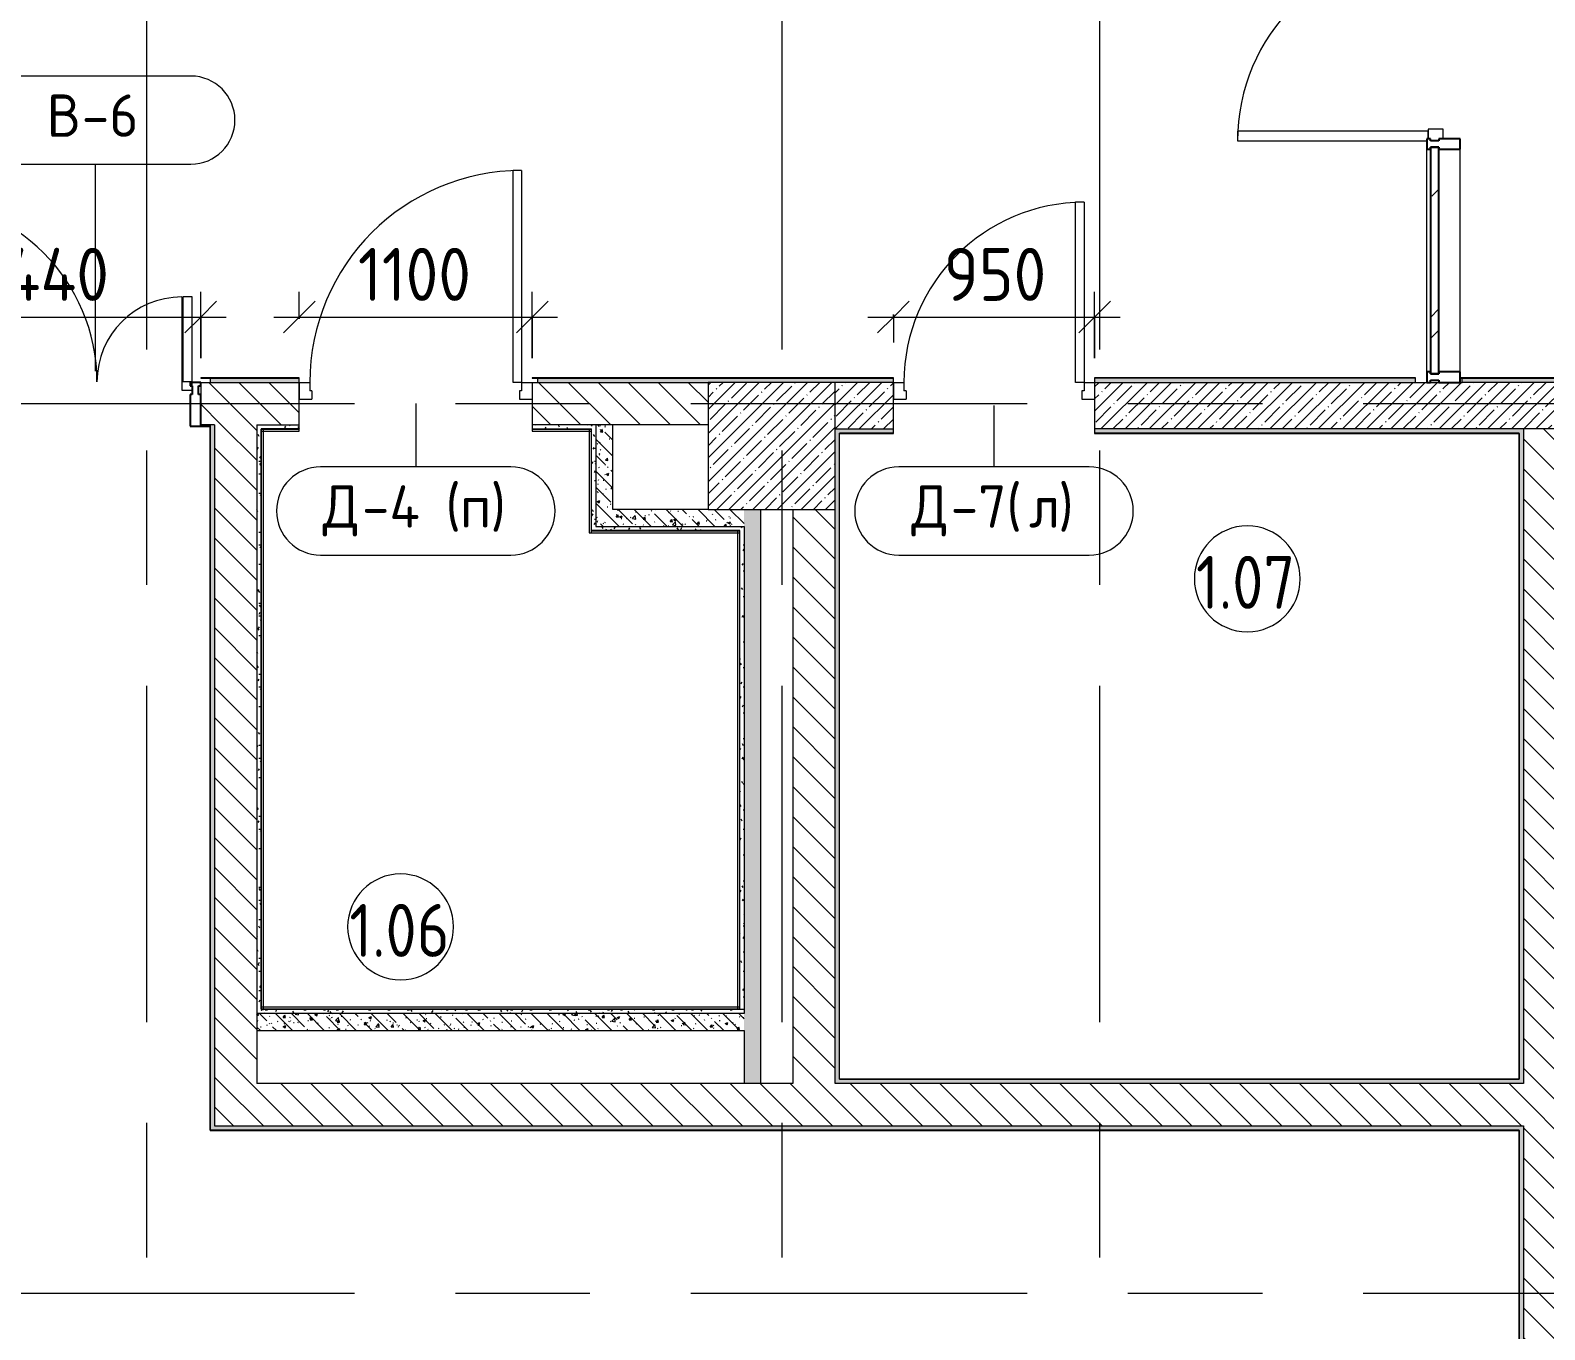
# Model space of a CAD drawing. Header units: millimetres. Extents: x -3708 to 187246, y -8553 to 29000.
# Drawn here: x 13460 to 20610, y 3428 to 9562 of the extents above; entities that cross this region are included whole.
import ezdxf

# ---------------------------------------------------------------- set-up
doc = ezdxf.new("R2010")
doc.units = ezdxf.units.MM
doc.linetypes.add('Осевая', pattern=[3175, 635, -476.25, 1587.5, -476.25])
for name, color, linetype, lineweight in [('A-ANNO-DIMS', 7, 'Continuous', 9), ('A-ANNO-DIMS-100', 7, 'Continuous', 9), ('A-AREA-IDEN', 7, 'Continuous', 9), ('A-DETL-GENF', 7, 'Continuous', 9), ('A-DOOR-IDEN', 7, 'Continuous', 9), ('A-GLAZ-CURT', 7, 'Continuous', 9), ('A-GLAZ-CURT-1', 7, 'Continuous', 25), ('A-GLAZ-CWMG', 7, 'Continuous', 9), ('A-GLAZ-CWMG-1', 7, 'Continuous', 25), ('A-WALL', 7, 'Continuous', 9), ('I-WALL', 7, 'Continuous', 9), ('S-COLS', 7, 'Continuous', 9), ('Оси-2', 7, 'Осевая', 9)]:
    doc.layers.add(name, color=color, linetype=linetype, lineweight=lineweight)
for name, color, linetype, lineweight, true_color in [('A-DOOR-1', 1, 'Continuous', 9, 0xff0000), ('A-DOOR-2', 1, 'Continuous', 13, 0xff0000), ('A-DOOR-FRAM-1', 1, 'Continuous', 13, 0xff0000), ('A-WALL-1', 7, 'Continuous', 9, 0x3c3c3c), ('A-WALL-FNSH-1', 7, 'Continuous', 9, 0x3c3c3c)]:
    doc.layers.add(name, color=color, linetype=linetype, lineweight=lineweight, true_color=true_color)
doc.styles.add('GOST Common', font='GOST_Common.ttf', dxfattribs={"height": 200})
doc.styles.add('GOST Common_1', font='GOST_Common.ttf', dxfattribs={"width": 0.9, "height": 250})
doc.styles.add('ISOCPEUR', font='isocpeur.ttf', dxfattribs={"width": 0.9, "height": 250})
doc.dimstyles.new('ISO-2_5_0_9К_БОЛЬШОЙ', dxfattribs={"dimscale": 304.8, "dimtxt": 248.995294, "dimasz": 0.492126, "dimexe": 0.393701, "dimexo": 0.984252, "dimgap": 0, "dimtad": 1, "dimdec": 0, "dimrnd": 10, "dimzin": 0, "dimdsep": 46, "dimtxsty": 'ISOCPEUR', "dimblk1": 'OBLIQUE', "dimblk2": 'OBLIQUE', "dimsah": 1, "dimcen": 0.09, "dimdle": 0.393701, "dimazin": 0, "dimtfac": 1, "dimtdec": 4, "dimtix": 1, "dimtmove": 0, "dimatfit": 3, "dimfxl": 1, "dimtvp": 1, "dimtolj": 1, "dimtzin": 0, "dimarcsym": 2})
pattern_1 = [(135, (0, 0), (-70.7107, -70.7107), [])]
pattern_2 = [(135, (0, 0), (-75.43415, -75.43415), [106.68, -17.78, 3.556, -17.78]), (135, (0, 75.39), (-75.43415, -75.43415), []), (50, (0, 0), (127.5292, -11.1576), [13.335, -146.685]), (355, (0, 0), (-24.6697, 133.74), [10.668, -117.348]), (100.451, (10.63, -0.93), (102.8597, 122.5818), [11.333, -124.663]), (46.184, (0, 35.56), (189.7552, -29.4304), [20.002, -220.027]), (96.636, (15.81, 33.1), (166.1822, 173.1996), [17, -186.995]), (351.184, (0, 35.56), (166.184, 173.1976), [16.002, -176.022]), (21, (17.78, 26.67), (106.13027, -71.586), [13.335, -146.685]), (326, (17.78, 26.67), (43.2619, 128.93175), [10.668, -117.348]), (71.451, (26.62, 20.7), (149.392, 57.34505), [11.333, -124.663]), (37.5, (0, 0), (2.16223, 59.18836), [3.353, -112.573, 3.353, -115.773, -117.793]), (37.5, (0, 0), (2.16223, 59.18836), [-235.052, 3.353, -114.44]), (7.5, (0, 0), (46.77386, 70.12615), [3.353, -64.567, 3.353, -109.906, -44.894]), (7.5, (0, 0), (46.77386, 70.12615), [-181.178, 3.353, -41.542]), (327.5, (-39.65, 0), (94.91367, -4.01009), [3.353, -41.097, 3.353, -135.331, -184.023]), (327.5, (-39.65, 0), (94.91367, -4.01009), [-183.134, 3.353, -180.67]), (317.5, (-57.43, 0), (103.69057, 17.79882), [3.353, -54.432, 3.353, -88.748, -130.683]), (317.5, (-57.43, 0), (103.69057, 17.79882), [-149.885, 3.353, -127.33])]
pattern_3 = [(0, (0, 0), (121.92, 30.48), [10.058, -81.382, 10.058, -81.382, -487.68]), (0, (0, 0), (121.92, 30.48), [-182.88, 10.058, -172.822, 10.058, -81.382, -213.36]), (0, (0, 0), (121.92, 30.48), [-457.2, 10.058, -50.902, 10.058, -142.342]), (120, (45.72, 15.24), (-87.356454, 90.345817), [10.058, -81.382, 10.058, -81.382, -487.68]), (120, (45.72, 15.24), (-87.356454, 90.345817), [-182.88, 10.058, -172.822, 10.058, -81.382, -213.36]), (120, (45.72, 15.24), (-87.356454, 90.345817), [-457.2, 10.058, -50.902, 10.058, -142.342]), (240, (60.96, 76.2), (-34.563546, -120.825817), [10.058, -81.382, 10.058, -81.382, -487.68]), (240, (60.96, 76.2), (-34.563546, -120.825817), [-182.88, 10.058, -172.822, 10.058, -81.382, -213.36]), (240, (60.96, 76.2), (-34.563546, -120.825817), [-457.2, 10.058, -50.902, 10.058, -142.342])]

# ---------------------------------------------------------------- blocks, each defined once
blk = doc.blocks.new('Прямоугольный импост - Импост структурный с накладкой - 160мм Темный-30756008-План заполнения и маркировки дверных проемов 1 этажа в осях 1-12')
at = {"layer": 'A-GLAZ-CWMG-1'}
for p, q in [((-50, 0), (-50, 17)), ((-50, 17), (0, 17)), ((-40, 0), (-50, 0)), ((-40, -40), (-40, 0)), ((0, 0), (-10, 0)), ((-10, 0), (-10, -40)), ((0, 17), (0, 0)), ((-50, -140), (-50, -40)), ((-50, -40), (-40, -40)), ((-10, -40), (0, -40)), ((0, -40), (0, -140)), ((0, -140), (-50, -140))]:
    blk.add_line(p, q, dxfattribs=at)
blk = doc.blocks.new('Дверь_Витражная_остекление_ - ДВН_CОШ в витраже-31920700-План заполнения и маркировки дверных проемов 1 этажа в осях 1-12')
at = {"layer": 'A-DETL-GENF'}
for p, q in [((-900, 60), (-855, 60)), ((-855, 60), (-855, -10)), ((900, 60), (855, 60)), ((855, 60), (855, -10)), ((-910, -17), (-910, -930)), ((-865, -10), (-900, -10)), ((-855, -10), (-900, -10)), ((-865, -930), (-865, -10)), ((855, -10), (900, -10)), ((865, -10), (865, -910)), ((900, -10), (865, -10)), ((910, -910), (910, -17)), ((865, -910), (910, -910)), ((-910, -930), (-865, -930))]:
    blk.add_line(p, q, dxfattribs=at)
at = {"layer": 'A-DOOR-1'}
for p, q in [((-910, -930), (-910, -17)), ((910, -910), (910, -17))]:
    blk.add_line(p, q, dxfattribs=at)
for centre, radius, start, end in [((-910, -10), 920, 270, 0), ((910, -10), 900, 180, 270)]:
    blk.add_arc(centre, radius, start, end, dxfattribs=at)
blk = doc.blocks.new('Системная панель - Стекло - 40мм-31920837-План заполнения и маркировки дверных проемов 1 этажа в осях 1-12')
at = {"layer": 'A-GLAZ-CURT'}
h = blk.add_hatch(dxfattribs=at)
h.set_pattern_fill('FP_22', color=256, style=0, pattern_type=2)
h.set_pattern_definition([(135, (8375, -20170.26), (-282.843, -282.843), [200, -600]), (135, (8475, -20370.26), (-282.843, -282.843), [600, -200]), (135, (8575, -19970.26), (-282.843, -282.843), [200, -600])])
h.paths.add_polyline_path([(535, 0), (535, 40), (-535, 40), (-535, 0), (454.4, 0)])
at = {"layer": 'A-GLAZ-CURT-1'}
for p, q in [((535, 40), (-535, 40)), ((-535, 40), (-535, 0)), ((-535, 0), (535, 0)), ((535, 0), (535, 40))]:
    blk.add_line(p, q, dxfattribs=at)
blk = doc.blocks.new('Прямоугольный импост - Импост структурный с накладкой - 160мм Темный-31920697-План заполнения и маркировки дверных проемов 1 этажа в осях 1-12')
at = {"layer": 'A-GLAZ-CWMG'}
for p, q in [((20053.3, 7950), (20053.3, 9000)), ((20210.3, 7950), (20210.3, 9000))]:
    blk.add_line(p, q, dxfattribs=at)
blk = doc.blocks.new('Прямоугольный импост - Импост структурный с накладкой - 160мм Темный-30755591-План заполнения и маркировки дверных проемов 1 этажа в осях 1-12')
at = {"layer": 'A-GLAZ-CWMG-1'}
for p, q in [((-25, 0), (-25, 17)), ((-25, 17), (25, 17)), ((-15, 0), (-25, 0)), ((-15, -40), (-15, 0)), ((25, 0), (15, 0)), ((15, 0), (15, -40)), ((25, 17), (25, 0)), ((-25, -140), (-25, -40)), ((-25, -40), (-15, -40)), ((15, -40), (25, -40)), ((25, -40), (25, -140)), ((25, -140), (-25, -140))]:
    blk.add_line(p, q, dxfattribs=at)
blk = doc.blocks.new('BSC_Колонна _Прямоугольная - 600х600-V63-План заполнения и маркировки дверных проемов 1 этажа в осях 1-12')
at = {"layer": 'S-COLS'}
h = blk.add_hatch(dxfattribs=at)
h.set_pattern_fill('FP_74', color=256, style=0, pattern_type=2)
h.set_pattern_definition([(45, (-16960, -7600), (-57.02463, 57.02463), []), (45, (-16902.975, -7600), (-57.02463, 57.02463), [100.806, -20.161, 3.353, -16.808])])
h.paths.add_polyline_path([(-300, -300), (300, -300), (300, 300), (-300, 300)])
for p, q in [((300, 300), (-300, 300)), ((-300, 300), (-300, -300)), ((300, -300), (300, 300)), ((-300, -300), (300, -300))]:
    blk.add_line(p, q, dxfattribs=at)
blk = doc.blocks.new('110_Дверь_СКБ_1Ст_Внутренняя1 - Д-7_л__950x2100h_Туалет-21784696-План заполнения и маркировки дверных проемов 1 этажа в осях 1-12')
at = {"layer": 'A-DOOR-1'}
blk.add_arc((437.5, 110), 850, 90, 180, dxfattribs=at)
at = {"layer": 'A-DOOR-2'}
for p, q in [((437.5, 960), (397.5, 960)), ((397.5, 110), (397.5, 960)), ((437.5, 960), (437.5, 110)), ((437.5, 110), (397.5, 110))]:
    blk.add_line(p, q, dxfattribs=at)
at = {"layer": 'A-DOOR-FRAM-1'}
for p, q in [((-462.5, 110), (-462.5, 30)), ((-462.5, 110), (-412.5, 110)), ((-412.5, 110), (-412.5, 70)), ((437.5, 110), (437.5, 70)), ((437.5, 110), (487.5, 110)), ((487.5, 110), (487.5, 30)), ((-462.5, 30), (-402.5, 30)), ((-402.5, 70), (-412.5, 70)), ((-402.5, 70), (-402.5, 30)), ((427.5, 70), (427.5, 30)), ((437.5, 70), (427.5, 70)), ((427.5, 30), (487.5, 30))]:
    blk.add_line(p, q, dxfattribs=at)
blk = doc.blocks.new('110_Дверь_СКБ_1Ст_Внутренняя1 - Д-4 1100x2100h_су мгн-31800557-План заполнения и маркировки дверных проемов 1 этажа в осях 1-12')
at = {"layer": 'A-DOOR-1'}
blk.add_arc((512.5, 100), 1000, 90, 180, dxfattribs=at)
at = {"layer": 'A-DOOR-2'}
for p, q in [((512.5, 1100), (472.5, 1100)), ((472.5, 100), (472.5, 1100)), ((512.5, 1100), (512.5, 100)), ((512.5, 100), (472.5, 100))]:
    blk.add_line(p, q, dxfattribs=at)
at = {"layer": 'A-DOOR-FRAM-1'}
for p, q in [((-537.5, 100), (-537.5, 20)), ((-537.5, 100), (-487.5, 100)), ((-487.5, 100), (-487.5, 60)), ((512.5, 100), (512.5, 60)), ((512.5, 100), (562.5, 100)), ((562.5, 100), (562.5, 20)), ((-537.5, 20), (-477.5, 20)), ((-477.5, 60), (-487.5, 60)), ((-477.5, 60), (-477.5, 20)), ((502.5, 60), (502.5, 20)), ((512.5, 60), (502.5, 60)), ((502.5, 20), (562.5, 20))]:
    blk.add_line(p, q, dxfattribs=at)
blk = doc.blocks.new('Прямоугольный импост - Импост структурный с накладкой - 190мм-32633035-План заполнения и маркировки дверных проемов 1 этажа в осях 1-12')
at = {"layer": 'A-GLAZ-CWMG-1'}
for p, q in [((-50, 40), (-50, 190)), ((-50, 190), (0, 190)), ((0, 190), (0, 40)), ((-40, 40), (-50, 40)), ((-50, -17), (-50, 0)), ((-50, 0), (-40, 0)), ((-40, 0), (-40, 40)), ((-10, 40), (-10, 0)), ((0, 40), (-10, 40)), ((-10, 0), (0, 0)), ((0, 0), (0, -17)), ((0, -17), (-50, -17))]:
    blk.add_line(p, q, dxfattribs=at)
blk = doc.blocks.new('Дверь_Витражная_остекление_ - ВВ-6 остекление-32633143-План заполнения и маркировки дверных проемов 1 этажа в осях 1-12')
at = {"layer": 'A-DETL-GENF'}
for p, q in [((-585, 880), (-630, 880)), ((-630, 880), (-630, 20)), ((-585, 20), (-585, 880)), ((680, 420), (635, 420)), ((635, 420), (635, 20)), ((680, 20), (680, 420)), ((-630, 20), (-585, 20))]:
    blk.add_line(p, q, dxfattribs=at)
at = {"layer": 'A-DOOR-1'}
for p, q in [((-630, 880), (-630, 20)), ((630, 420), (630, 20))]:
    blk.add_line(p, q, dxfattribs=at)
for centre, radius, start, end in [((-630, 20), 860, 360, 90), ((630, 20), 400, 90, 180)]:
    blk.add_arc(centre, radius, start, end, dxfattribs=at)
at = {"layer": 'A-DOOR-2'}
for p, q in [((-630, 20), (-680, 20)), ((-680, 20), (-680, -20)), ((-630, -20), (-630, 20)), ((680, 20), (630, 20)), ((630, 20), (630, -20)), ((680, -20), (680, 20)), ((-680, -20), (-630, -20)), ((630, -20), (680, -20))]:
    blk.add_line(p, q, dxfattribs=at)
blk = doc.blocks.new('М_двери - Типоразмер_рамка-25223575-План заполнения и маркировки дверных проемов 1 этажа в осях 1-12')
at = {"layer": 'A-DOOR-IDEN'}
for p, q in [((4.496, 2.08), (-4.496, 2.08)), ((-4.496, -2.08), (4.496, -2.08))]:
    blk.add_line(p, q, dxfattribs=at)
for centre, start, end in [((-4.496, 0), 90, 270), ((4.496, 0), 270, 90)]:
    blk.add_arc(centre, 2.08, start, end, dxfattribs=at)
blk = doc.blocks.new('Марка_Помещения - Номер-25198446-План заполнения и маркировки дверных проемов 1 этажа в осях 1-12')
at = {"layer": 'A-AREA-IDEN'}
for start, end in [(360, 180), (180, 360)]:
    blk.add_arc((0, 0), 2.5, start, end, dxfattribs=at)
blk = doc.blocks.new('DIMBLOCK36-План заполнения и маркировки дверных проемов 1 этажа в осях 1-12')
at = {"layer": 'A-ANNO-DIMS-100'}
for p, q in [((14730, 8200), (14730, 8328)), ((15830, 8014), (15830, 8328)), ((14610, 8208), (15950, 8208)), ((14730, 8208), (14730, 8200)), ((15830, 8208), (15830, 8014))]:
    blk.add_line(p, q, dxfattribs=at)
at = {"layer": 'A-ANNO-DIMS-100', "lineweight": 20}
for p, q in [((14730, 8208), (14805, 8283)), ((15830, 8208), (15905, 8283)), ((14730, 8208), (14655, 8133)), ((15830, 8208), (15755, 8133))]:
    blk.add_line(p, q, dxfattribs=at)
at = {"layer": 'A-ANNO-DIMS-100', "color": 0, "insert": (15007.1, 8534.6), "char_height": 250, "width": 655.049, "attachment_point": 1, "line_spacing_factor": 1.149209, "style": 'ISOCPEUR'}
blk.add_mtext('1100', dxfattribs=at)
blk = doc.blocks.new('_Oblique')
at = {"color": 0, "linetype": 'ByBlock', "lineweight": -2}
blk.add_line((-0.5, -0.5), (0.5, 0.5), dxfattribs=at)
blk = doc.blocks.new('DIMBLOCK40-План заполнения и маркировки дверных проемов 1 этажа в осях 1-12')
at = {"layer": 'A-ANNO-DIMS-100'}
for p, q in [((18485, 8014), (18485, 8328)), ((17415, 8208), (18605, 8208)), ((17535, 8220), (17535, 8088)), ((17535, 8208), (17535, 8220)), ((18485, 8208), (18485, 8014))]:
    blk.add_line(p, q, dxfattribs=at)
at = {"layer": 'A-ANNO-DIMS-100', "lineweight": 20}
for p, q in [((17535, 8208), (17610, 8283)), ((18485, 8208), (18560, 8283)), ((17535, 8208), (17460, 8133)), ((18485, 8208), (18410, 8133))]:
    blk.add_line(p, q, dxfattribs=at)
at = {"layer": 'A-ANNO-DIMS-100', "color": 0, "insert": (17773, 8534.6), "char_height": 250, "width": 568.858, "attachment_point": 1, "line_spacing_factor": 1.149209, "style": 'ISOCPEUR'}
blk.add_mtext('950', dxfattribs=at)
blk = doc.blocks.new('DIMBLOCK43-План заполнения и маркировки дверных проемов 1 этажа в осях 1-12')
at = {"layer": 'A-ANNO-DIMS-100'}
for p, q in [((12825, 8014), (12825, 8328)), ((14265, 8014), (14265, 8328)), ((12705, 8208), (14385, 8208)), ((12825, 8208), (12825, 8014)), ((14265, 8208), (14265, 8014))]:
    blk.add_line(p, q, dxfattribs=at)
at = {"layer": 'A-ANNO-DIMS-100', "lineweight": 20}
for p, q in [((12825, 8208), (12900, 8283)), ((14265, 8208), (14340, 8283)), ((12825, 8208), (12750, 8133)), ((14265, 8208), (14190, 8133))]:
    blk.add_line(p, q, dxfattribs=at)
at = {"layer": 'A-ANNO-DIMS-100', "color": 0, "insert": (13226.6, 8534.6), "char_height": 250, "width": 764.224, "attachment_point": 1, "line_spacing_factor": 1.149209, "style": 'ISOCPEUR'}
blk.add_mtext('1440', dxfattribs=at)

msp = doc.modelspace()

# ---------------------------------------------------------------- hatches: boundary and pattern name
at = {"layer": 'I-WALL'}
h = msp.add_hatch(dxfattribs=at)
h.set_pattern_fill('FP_20', color=256, style=0, pattern_type=2)
h.set_pattern_definition(pattern_1)
h.paths.add_polyline_path([(16130, 7700), (16660, 7700), (16660, 7900), (15830, 7900), (15830, 7700), (15855, 7700)])
h.paths.add_polyline_path([(14310, 7700), (14730, 7700), (14730, 7900), (14265, 7900), (14265, 7700)])
h.paths.add_polyline_path([(12825, 7700), (12825, 7900), (12760, 7900), (12760, 7700)])
h = msp.add_hatch(dxfattribs=at)
h.set_pattern_fill('FP_86', color=256, style=0, pattern_type=2)
h.set_pattern_definition(pattern_3)
h.paths.add_polyline_path([(17260, 7900), (17535, 7900), (17535, 7920), (15855, 7920), (15855, 7900), (17160, 7900)])
h.paths.add_polyline_path([(20000, 7900), (20000, 7920), (18485, 7920), (18485, 7900), (19735.8, 7900)])
h.paths.add_polyline_path([(14530, 7900), (14730, 7900), (14730, 7920), (14310, 7920), (14310, 7900), (14330, 7900)])
h = msp.add_hatch(dxfattribs=at)
h.set_pattern_fill('FP_1', color=256, style=0, pattern_type=2)
h.set_pattern_definition([(45, (0, 0), (-57.02463, 57.02463), []), (45, (57.025, 0), (-57.02463, 57.02463), [100.806, -20.161, 3.353, -16.808])])
h.paths.add_polyline_path([(17260, 7680), (17535, 7680), (17535, 7900), (17260, 7900), (17260, 7738.7)])
h.paths.add_polyline_path([(20710, 7680), (21910, 7680), (21910, 7900), (18485, 7900), (18485, 7680), (20510, 7680)])
h = msp.add_hatch(dxfattribs=at)
h.set_pattern_fill('FP_86', color=256, style=0, pattern_type=2)
h.set_pattern_definition(pattern_3)
h.paths.add_polyline_path([(27760, 7900), (30210, 7900), (30210, 7920), (27560, 7920), (27560, 7900)])
h.paths.add_polyline_path([(38493.3, 7900), (38540, 7900), (38540, 7920), (36051.7, 7920), (36051.7, 7900), (38490, 7900)])
h.paths.add_polyline_path([(33010, 7900), (34731.7, 7900), (34731.7, 7920), (32710, 7920), (32710, 7900), (32989, 7900)])
h.paths.add_polyline_path([(26160, 7900), (26203.3, 7900), (26203.3, 7920), (25010, 7920), (25010, 7900), (25560, 7900)])
h.paths.add_polyline_path([(20710, 7900), (22510, 7900), (22510, 7920), (20220, 7920), (20220, 7900), (20510, 7900)])
h = msp.add_hatch(dxfattribs=at)
h.set_pattern_fill('FP_86', color=256, style=0, pattern_type=2)
h.set_pattern_definition(pattern_3)
h.paths.add_polyline_path([(14319.2, 4370), (14330, 4370), (14330, 7700), (14310, 7700), (14310, 4370)])
h = msp.add_hatch(dxfattribs=at)
h.set_pattern_fill('FP_20', color=256, style=0, pattern_type=2)
h.set_pattern_definition(pattern_1)
h.paths.add_polyline_path([(14530, 4590), (14530, 7700), (14330, 7700), (14330, 4590)])
h = msp.add_hatch(dxfattribs=at)
h.set_pattern_fill('FP_86', color=256, style=0, pattern_type=2)
h.set_pattern_definition(pattern_3)
h.paths.add_polyline_path([(16110, 7680), (16130, 7680), (16130, 7700), (15830, 7700), (15830, 7680), (16099, 7680)])
h.paths.add_polyline_path([(14571.6, 7680), (14730, 7680), (14730, 7700), (14530, 7700), (14530, 7680), (14561, 7680)])
h = msp.add_hatch(dxfattribs=at)
h.set_pattern_fill('FP_86', color=256, style=0, pattern_type=2)
h.set_pattern_definition(pattern_3)
h.paths.add_polyline_path([(14550, 4920), (14550, 7680), (14530, 7680), (14530, 4920)])
h = msp.add_hatch(dxfattribs=at)
h.set_pattern_fill('FP_86', color=256, style=0, pattern_type=2)
h.set_pattern_definition(pattern_3)
h.paths.add_polyline_path([(16130, 7220), (16130, 7680), (16110, 7679), (16110, 7220)])
h = msp.add_hatch(dxfattribs=at)
h.set_pattern_fill('FP_43', color=256, style=0, pattern_type=2)
h.set_pattern_definition(pattern_2)
h.paths.add_polyline_path([(16210, 7220), (16210, 7700), (16130, 7700), (16130, 7220)])
h = msp.add_hatch(dxfattribs=at)
h.set_pattern_fill('FP_86', color=256, style=0, pattern_type=2)
h.set_pattern_definition(pattern_3)
h.paths.add_polyline_path([(17535, 7660), (17535, 7680), (17260, 7680), (17260, 7660), (17281, 7660)])
h.paths.add_polyline_path([(20490, 7660), (20510, 7660), (20510, 7680), (18485, 7680), (18485, 7660), (20489, 7660)])
h = msp.add_hatch(dxfattribs=at)
h.set_pattern_fill('FP_86', color=256, style=0, pattern_type=2)
h.set_pattern_definition(pattern_3)
h.paths.add_polyline_path([(17260, 4590), (17280, 4590), (17280, 7660), (17260, 7660), (17260, 4610)])
h = msp.add_hatch(dxfattribs=at)
h.set_pattern_fill('FP_86', color=256, style=0, pattern_type=2)
h.set_pattern_definition(pattern_3)
h.paths.add_polyline_path([(20510, 4610), (20510, 7660), (20490, 7660), (20490, 4610)])
h = msp.add_hatch(dxfattribs=at)
h.set_pattern_fill('FP_20', color=256, style=0, pattern_type=2)
h.set_pattern_definition(pattern_1)
h.paths.add_polyline_path([(20510, 100), (20710, 100), (20710, 7680), (20510, 7680), (20510, 127.2)])
h = msp.add_hatch(dxfattribs=at)
h.set_pattern_fill('FP_43', color=256, style=0, pattern_type=2)
h.set_pattern_definition(pattern_2)
h.paths.add_polyline_path([(16830, 7220), (16830, 7300), (16210, 7300), (16210, 7220), (16660, 7220)])
h = msp.add_hatch(dxfattribs=at)
h.set_pattern_fill('FP_43', color=256, style=0, pattern_type=2)
h.set_pattern_definition(pattern_2)
h.paths.add_polyline_path([(16910, 4590), (16910, 7300), (16830, 7300), (16830, 4590)])
h = msp.add_hatch(dxfattribs=at)
h.set_pattern_fill('FP_20', color=256, style=0, pattern_type=2)
h.set_pattern_definition(pattern_1)
h.paths.add_polyline_path([(17260, 4590), (17260, 7300), (17060, 7300), (17060, 4590)])
h = msp.add_hatch(dxfattribs=at)
h.set_pattern_fill('FP_86', color=256, style=0, pattern_type=2)
h.set_pattern_definition(pattern_3)
h.paths.add_polyline_path([(16799, 7200), (16810, 7200.2), (16810, 7220), (16110, 7220), (16110, 7200), (16798.9, 7200)])
h = msp.add_hatch(dxfattribs=at)
h.set_pattern_fill('FP_86', color=256, style=0, pattern_type=2)
h.set_pattern_definition(pattern_3)
h.paths.add_polyline_path([(16810, 4940), (16830, 4940), (16830, 7220), (16810, 7220), (16810, 4941)])
h = msp.add_hatch(dxfattribs=at)
h.set_pattern_fill('FP_86', color=256, style=0, pattern_type=2)
h.set_pattern_definition(pattern_3)
h.paths.add_polyline_path([(16830, 4920), (16830, 4940), (14550, 4940), (14550, 4920), (15673.3, 4920)])
h = msp.add_hatch(dxfattribs=at)
h.set_pattern_fill('FP_43', color=256, style=0, pattern_type=2)
h.set_pattern_definition(pattern_2)
h.paths.add_polyline_path([(16827.4, 4840), (16830, 4840), (16830, 4920), (14530, 4920), (14530, 4840), (15673.3, 4840)])
h = msp.add_hatch(dxfattribs=at)
h.set_pattern_fill('FP_20', color=256, style=0, pattern_type=2)
h.set_pattern_definition(pattern_1)
h.paths.add_polyline_path([(20510, 4390), (20510, 4590), (14330, 4590), (14330, 4390), (19735.8, 4390)])
h = msp.add_hatch(dxfattribs=at)
h.set_pattern_fill('FP_86', color=256, style=0, pattern_type=2)
h.set_pattern_definition(pattern_3)
h.paths.add_polyline_path([(20510, 4590), (20510, 4610), (17280, 4610), (17280, 4590), (19735.8, 4590)])
h = msp.add_hatch(dxfattribs=at)
h.set_pattern_fill('FP_86', color=256, style=0, pattern_type=2)
h.set_pattern_definition(pattern_3)
h.paths.add_polyline_path([(14330, 4370), (20510, 4370), (20510, 4390), (14330, 4390)])
h = msp.add_hatch(dxfattribs=at)
h.set_pattern_fill('FP_86', color=256, style=0, pattern_type=2)
h.set_pattern_definition(pattern_3)
h.paths.add_polyline_path([(20510, 100), (20510, 4370), (20490, 4370), (20490, 100)])

# ---------------------------------------------------------------- linework, layer by layer
at = {"layer": 'A-DOOR-IDEN'}
for p, q in [((13768.7, 7953.4), (13768.7, 8929.9)), ((15280, 7800), (15280, 7500.8)), ((18010, 7790), (18010, 7500.8))]:
    msp.add_line(p, q, dxfattribs=at)
at = {"layer": 'A-WALL'}
for p, q in [((14265, 7900), (14730, 7900)), ((15830, 7900), (16660, 7900)), ((14730, 7680), (14550, 7680)), ((14550, 7669), (14550, 4940)), ((15830, 7680), (16110, 7680)), ((16110, 7200), (16110, 7680)), ((17280, 4610), (17280, 7660)), ((20490, 4610), (20490, 7660)), ((16810, 7200), (16799, 7200)), ((16810, 4951), (16810, 7200)), ((16830, 4940), (14561, 4940)), ((16810, 4940), (16810, 4941)), ((17280, 4610), (20490, 4610)), ((20490, 141), (20490, 4370))]:
    msp.add_line(p, q, dxfattribs=at)
at = {"layer": 'A-WALL-1'}
for p, q in [((14265, 7900), (14265, 7700)), ((14310, 7920), (14310, 7900)), ((14730, 7680), (14730, 7920)), ((15830, 7900), (15830, 7680)), ((15855, 7920), (15855, 7900)), ((17535, 7900), (17260, 7900)), ((17535, 7660), (17535, 7920)), ((18485, 7920), (18485, 7660)), ((20000, 7920), (18485, 7920)), ((18485, 7900), (20220, 7900)), ((20000, 7900), (20000, 7920)), ((20220, 7900), (20220, 7920)), ((21910, 7900), (20220, 7900)), ((14330, 7700), (14265, 7700)), ((14310, 7700), (14310, 7690)), ((14330, 7700), (14330, 4390)), ((14530, 7700), (14730, 7700)), ((14530, 7700), (14530, 4590)), ((16660, 7700), (15830, 7700)), ((16130, 7700), (16130, 7220)), ((16210, 7300), (16210, 7700)), ((17260, 7680), (17535, 7680)), ((17280, 7660), (17281, 7660)), ((20710, 7680), (18485, 7680)), ((20489, 7660), (20490, 7660)), ((20510, 7680), (20510, 4590)), ((16660, 7300), (16210, 7300)), ((16910, 4590), (16910, 7300)), ((17060, 7300), (17060, 4590)), ((17260, 4590), (17260, 7300)), ((16130, 7220), (16830, 7220)), ((16830, 7220), (16830, 4920)), ((16830, 4920), (14530, 4920)), ((14530, 4840), (16830, 4840)), ((16830, 4840), (16830, 4590)), ((17060, 4590), (14530, 4590)), ((20510, 4590), (17260, 4590)), ((14330, 4390), (20510, 4390)), ((20489, 4370), (20490, 4370)), ((20510, 4390), (20510, 100))]:
    msp.add_line(p, q, dxfattribs=at)
at = {"layer": 'A-WALL-FNSH-1'}
for p, q in [((14730, 7921), (14265, 7921)), ((14265, 7921), (14265, 7920)), ((14265, 7920), (14730, 7920)), ((14730, 7920), (14730, 7921)), ((17535, 7921), (15830, 7921)), ((15830, 7921), (15830, 7920)), ((15830, 7920), (17535, 7920)), ((17535, 7920), (17535, 7921)), ((20000, 7921), (18485, 7921)), ((18485, 7921), (18485, 7920)), ((20000, 7920), (20000, 7921)), ((22510, 7921), (20210, 7921)), ((20210, 7920), (20210, 7921)), ((20210, 7920), (22510, 7920)), ((14310, 7693), (14265, 7693)), ((14265, 7693), (14265, 7692)), ((14265, 7692), (14310, 7692)), ((14310, 7690), (14309, 7690)), ((14309, 7690), (14309, 4369)), ((14310, 4370), (14310, 7690)), ((14550, 7669), (14730, 7669)), ((14551, 7679), (14730, 7679)), ((14551, 4941), (14551, 7679)), ((14561, 4940), (14561, 7680)), ((14730, 7669), (14730, 7680)), ((15830, 7680), (15830, 7669)), ((15830, 7679), (16109, 7679)), ((15830, 7669), (16110, 7669)), ((16099, 7680), (16099, 7189)), ((16109, 7679), (16109, 7199)), ((17535, 7660), (17281, 7660)), ((17281, 4611), (17281, 7659)), ((17281, 7659), (17535, 7659)), ((17535, 7659), (17535, 7660)), ((20489, 7660), (18485, 7660)), ((18485, 7660), (18485, 7659)), ((18485, 7659), (20489, 7659)), ((20489, 7659), (20489, 4611)), ((16099, 7189), (16810, 7189)), ((16109, 7199), (16809, 7199)), ((16799, 7200), (16110, 7200)), ((16110, 7189), (16110, 7200)), ((16799, 7200), (16799, 4940)), ((16809, 7199), (16809, 4941)), ((16810, 4951), (14550, 4951)), ((16809, 4941), (14551, 4941)), ((16810, 4941), (16810, 4951)), ((20489, 4611), (17281, 4611)), ((14309, 4369), (20489, 4369)), ((20489, 4370), (14310, 4370)), ((20489, 4369), (20489, 141))]:
    msp.add_line(p, q, dxfattribs=at)
at = {"layer": 'I-WALL'}
for p, q in [((14550, 7680), (14550, 7669)), ((14550, 4940), (14561, 4940))]:
    msp.add_line(p, q, dxfattribs=at)
at = {"layer": 'Оси-2'}
for p, q in [((14010, 593.7), (14010, 24898.1)), ((17010, 593.7), (17010, 24898.1)), ((18510, 593.7), (18510, 24898.1)), ((-407.8, 7800), (35810, 7800)), ((-407.8, 3600), (35810, 3600))]:
    msp.add_line(p, q, dxfattribs=at)

# ---------------------------------------------------------------- block references
at = {"layer": 'A-AREA-IDEN', "xscale": 99.99999999999993, "yscale": 99.99999999999993, "zscale": 99.99999999999993}
for p in [(19205.9, 6972.3), (15208.6, 5329.3)]:
    msp.add_blockref('Марка_Помещения - Номер-25198446-План заполнения и маркировки дверных проемов 1 этажа в осях 1-12', p, dxfattribs=at)
at = {"layer": 'A-DOOR-1', "rotation": 269.9999999999999}
msp.add_blockref('Дверь_Витражная_остекление_ - ДВН_CОШ в витраже-31920700-План заполнения и маркировки дверных проемов 1 этажа в осях 1-12', (20070.3, 9950), dxfattribs=at)
at = {"layer": 'A-DOOR-1'}
for name, p in [('110_Дверь_СКБ_1Ст_Внутренняя1 - Д-4 1100x2100h_су мгн-31800557-План заполнения и маркировки дверных проемов 1 этажа в осях 1-12', (15267.5, 7800)), ('Дверь_Витражная_остекление_ - ВВ-6 остекление-32633143-План заполнения и маркировки дверных проемов 1 этажа в осях 1-12', (13545, 7883)), ('110_Дверь_СКБ_1Ст_Внутренняя1 - Д-7_л__950x2100h_Туалет-21784696-План заполнения и маркировки дверных проемов 1 этажа в осях 1-12', (17997.5, 7790))]:
    msp.add_blockref(name, p, dxfattribs=at)
at = {"layer": 'A-DOOR-IDEN', "xscale": 99.99999999999993, "yscale": 99.99999999999993, "zscale": 99.99999999999993}
for p in [(13768.7, 9137.9), (15280, 7292.8), (18010, 7292.8)]:
    msp.add_blockref('М_двери - Типоразмер_рамка-25223575-План заполнения и маркировки дверных проемов 1 этажа в осях 1-12', p, dxfattribs=at)
at = {"layer": 'A-GLAZ-CURT', "rotation": 269.9999999999999}
msp.add_blockref('Системная панель - Стекло - 40мм-31920837-План заполнения и маркировки дверных проемов 1 этажа в осях 1-12', (20070.3, 8475), dxfattribs=at)
at = {"layer": 'A-GLAZ-CWMG', "extrusion": (0, 0, -1)}
for name, p, rotation in [('Прямоугольный импост - Импост структурный с накладкой - 160мм Темный-30755591-План заполнения и маркировки дверных проемов 1 этажа в осях 1-12', (-20070.3, 9025), 270.0000000000001), ('Прямоугольный импост - Импост структурный с накладкой - 160мм Темный-30756008-План заполнения и маркировки дверных проемов 1 этажа в осях 1-12', (-20070.3, 7900), 270.0000000000001), ('Прямоугольный импост - Импост структурный с накладкой - 190мм-32633035-План заполнения и маркировки дверных проемов 1 этажа в осях 1-12', (-14265, 7883), 180)]:
    msp.add_blockref(name, p, dxfattribs=dict(at, rotation=rotation))
at = {"layer": 'A-GLAZ-CWMG'}
msp.add_blockref('Прямоугольный импост - Импост структурный с накладкой - 160мм Темный-31920697-План заполнения и маркировки дверных проемов 1 этажа в осях 1-12', (0, 0), dxfattribs=at)
at = {"layer": 'S-COLS'}
msp.add_blockref('BSC_Колонна _Прямоугольная - 600х600-V63-План заполнения и маркировки дверных проемов 1 этажа в осях 1-12', (16960, 7600), dxfattribs=at)

# ---------------------------------------------------------------- texts
at = {"layer": 'A-AREA-IDEN', "char_height": 250, "width": 606.076, "attachment_point": 1, "style": 'GOST Common_1'}
for s, insert in [('1.07', (18964, 7080.9)), ('1.06', (14966.7, 5437.8))]:
    msp.add_mtext(s, dxfattribs=dict(at, insert=insert))
at = {"layer": 'A-DOOR-IDEN', "char_height": 200, "attachment_point": 1, "style": 'GOST Common'}
for s, insert, width in [('\\fGOST Common|b0|i0|c204|p34|;В', (13538, 9259.1), 200.422), ('-6', (13703.3, 9259.1), 352.742), ('\\fGOST Common|b0|i0|c204|p34|;Д', (14840.8, 7414), 224.472), ('-4 (', (15026, 7414), 561.181), ('\\fGOST Common|b0|i0|c204|p34|;)', (15634.5, 7414), 96.202), ('\\fGOST Common|b0|i0|c204|p34|;Д', (17620.3, 7414), 224.472), ('-7(', (17805.5, 7414), 448.945), ('\\fGOST Common|b0|i0|c204|p34|;)', (18314.8, 7414), 96.202), ('\\fGOST Common|b0|i0|c204|p34|;п', (15489, 7414), 176.371), ('\\fGOST Common|b0|i0|c204|p34|;л', (18175.9, 7414), 168.354)]:
    msp.add_mtext(s, dxfattribs=dict(at, insert=insert, width=width))

# ---------------------------------------------------------------- dimensions: what is measured, and where the dimension line sits
at = {"layer": 'A-ANNO-DIMS'}
for base, p1, p2, override, picture, middle in [((14265, 8208), (12825, 8314), (14265, 8314), {"dimpost": '<>', "dimfxl": 1440}, 'DIMBLOCK43-План заполнения и маркировки дверных проемов 1 этажа в осях 1-12', (13545, 8333)), ((15830, 8208), (14730, 7900), (15830, 8314), {"dimpost": '<>', "dimfxl": 1175.344902}, 'DIMBLOCK36-План заполнения и маркировки дверных проемов 1 этажа в осях 1-12', (15280, 8333)), ((18485, 8208), (17535, 7920), (18485, 8314), {"dimpost": '<>', "dimfxl": 1028.481271}, 'DIMBLOCK40-План заполнения и маркировки дверных проемов 1 этажа в осях 1-12', (18010, 8333))]:
    dim = msp.add_linear_dim(base=base, p1=p1, p2=p2, dimstyle='ISO-2_5_0_9К_БОЛЬШОЙ', override=override, dxfattribs=at)
    dim.commit()
    dim.dimension.update_dxf_attribs({"geometry": picture, "text_midpoint": middle})

doc.saveas('drawing.dxf')
